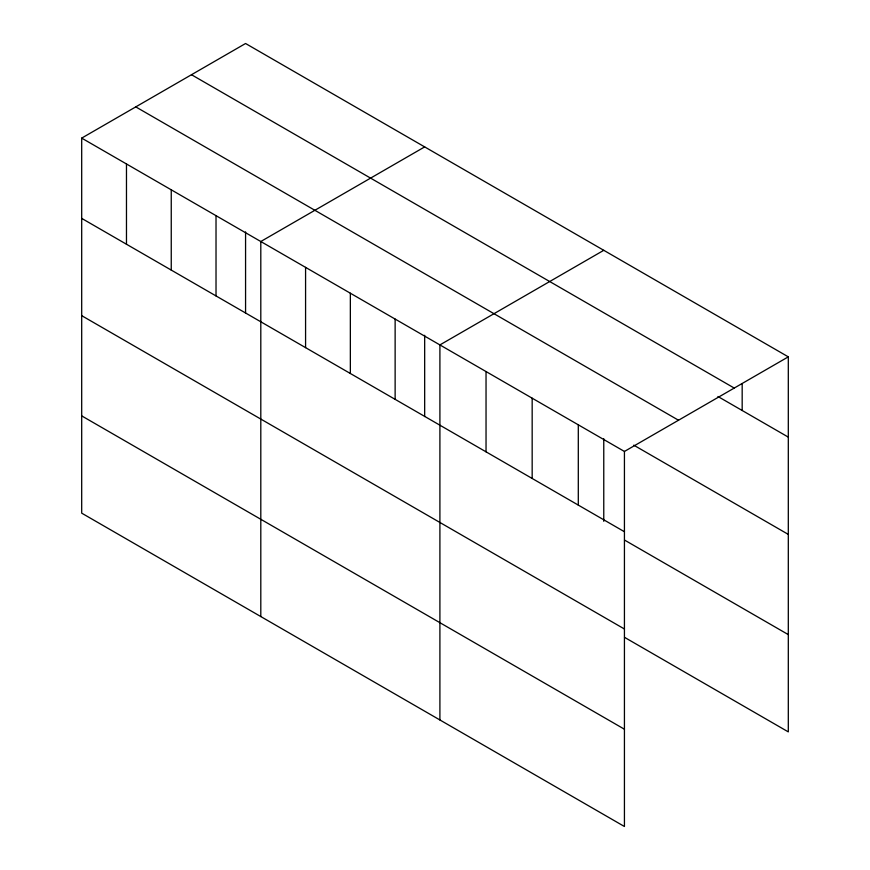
<?xml version="1.0" encoding="UTF-8"?>
<svg xmlns="http://www.w3.org/2000/svg" width="870" height="870" viewBox="0 0 870 870"><rect width="100%" height="100%" fill="white"/><g stroke="black" fill="none" stroke-linecap="round" stroke-linejoin="round"><path stroke-width="1.3" d="M81.693 138.112L624.432 451.454L624.432 826.5L81.693 513.148L81.693 138.112L245.568 43.5L788.307 356.852L788.307 731.887L624.529 637.34M424.669 146.899L260.804 241.512L260.804 616.558M603.769 250.31L439.905 344.922L439.905 719.958M624.432 451.454L788.307 356.852M191.487 74.722L734.226 388.063M717.946 396.502L788.307 437.121M135.774 106.89L678.513 420.232M633.762 445.168L788.307 534.397M81.693 218.381L624.432 531.733M624.529 540.063L788.307 634.621M81.693 315.658L624.432 628.999M81.693 415.882L624.432 729.223M742.175 383.735L742.175 410.488M603.769 438.697L603.769 521.304M578.3 424.821L578.3 505.1M532.168 398.188L532.168 478.456M486.036 371.555L486.036 451.824M424.669 335.287L424.669 416.545M395.132 319.062L395.132 399.341M350.349 293.212L350.349 373.491M305.577 267.362L305.577 347.641M245.568 231.888L245.568 313.146M216.021 215.662L216.021 295.941M171.249 189.812L171.249 270.081M126.476 163.962L126.476 244.231"/></g></svg>
